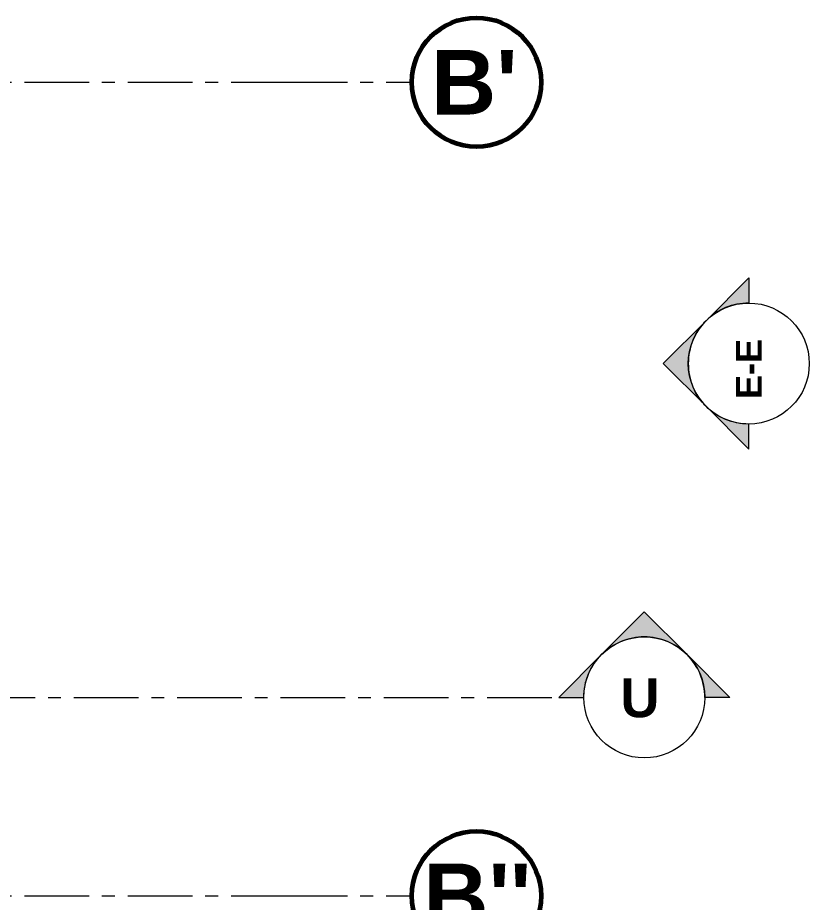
# Model space of a CAD drawing. Header units: inches. Extents: x -38 to 5698, y -33 to 92.
# Drawn here: x 237.52 to 243.65, y 20.35 to 27.2 of the extents above; entities that cross this region are included whole.
import ezdxf

# ---------------------------------------------------------------- set-up
doc = ezdxf.new("R2010")
doc.units = ezdxf.units.IN
doc.header["$MEASUREMENT"] = 0
doc.linetypes.add('Punto & Raya', pattern=[0.65, 0.5, -0.075, 0, -0.075])
for name, color, linetype in [('02 _ ARQ _ ALB _ Ejes Generales', 7, 'Continuous'), ('Marcador - Alzados', 7, 'Continuous'), ('Marcador - Secciones', 251, 'Continuous')]:
    doc.layers.add(name, color=color, linetype=linetype)
doc.styles.add('Estilo_Generado_1', font='swisseb.ttf')

msp = doc.modelspace()

# ---------------------------------------------------------------- hatches: boundary and pattern name
at = {"layer": 'Marcador - Alzados', "linetype": 'Continuous', "lineweight": 13}
for points in [[(243.1787, 25.1844), (242.8475, 24.8532, -0.198912), (243.1787, 24.9904)], [(242.8475, 24.8532), (242.5162, 24.5219), (242.8475, 24.1907, -0.414214)], [(243.1787, 23.8594), (243.1787, 24.0535, -0.198912), (242.8475, 24.1907)]]:
    msp.add_hatch(color=7, dxfattribs=at).paths.add_polyline_path(points)
at = {"layer": 'Marcador - Secciones', "linetype": 'Continuous', "lineweight": 13}
for points in [[(242.7009, 22.2679), (242.3697, 22.5992), (242.0384, 22.2679, -0.414214)], [(241.7072, 21.9367), (241.9012, 21.9367, -0.198912), (242.0384, 22.2679)], [(243.0322, 21.9367), (242.7009, 22.2679, -0.198912), (242.8381, 21.9367)]]:
    msp.add_hatch(color=7, dxfattribs=at).paths.add_polyline_path(points)

# ---------------------------------------------------------------- linework, layer by layer
at = {"layer": '02 _ ARQ _ ALB _ Ejes Generales', "color": 252, "linetype": 'Punto & Raya', "lineweight": 13}
for p, q in [((233.57, 26.7), (239.57, 26.7)), ((239.57, 26.7), (240.57, 26.7)), ((233.57, 20.4), (239.57, 20.4)), ((239.57, 20.4), (240.57, 20.4))]:
    msp.add_line(p, q, dxfattribs=at)
at = {"layer": '02 _ ARQ _ ALB _ Ejes Generales', "color": 7, "linetype": 'Continuous', "lineweight": 60}
for centre in [(241.07, 26.7), (241.07, 20.4)]:
    msp.add_circle(centre, 0.5, dxfattribs=at)
at = {"layer": 'Marcador - Alzados', "color": 7, "linetype": 'Continuous', "lineweight": 13, "flags": 128}
for points in [[(243.1787, 25.1844), (243.1787, 24.9904, 0.198912), (242.8475, 24.8532)], [(242.8475, 24.8532, 0.414214), (242.8475, 24.1907), (242.5162, 24.5219)], [(243.1787, 23.8594), (243.1787, 24.0535, -0.198912), (242.8475, 24.1907)]]:
    msp.add_lwpolyline(points, format="xyb", close=True, dxfattribs=at)
at = {"layer": 'Marcador - Alzados', "color": 7, "linetype": 'Continuous', "lineweight": 13}
msp.add_circle((243.1787, 24.5219), 0.4685, dxfattribs=at)
at = {"layer": 'Marcador - Secciones', "color": 251, "linetype": 'Punto & Raya', "lineweight": 13}
msp.add_line((213.9526, 21.9367), (241.7072, 21.9367), dxfattribs=at)
at = {"layer": 'Marcador - Secciones', "color": 7, "linetype": 'Continuous', "lineweight": 13, "flags": 128}
for points in [[(242.7009, 22.2679, 0.414214), (242.0384, 22.2679), (242.3697, 22.5992)], [(241.7072, 21.9367), (241.9012, 21.9367, -0.198912), (242.0384, 22.2679)], [(243.0322, 21.9367), (242.8381, 21.9367, 0.198912), (242.7009, 22.2679)]]:
    msp.add_lwpolyline(points, format="xyb", close=True, dxfattribs=at)
at = {"layer": 'Marcador - Secciones', "color": 7, "linetype": 'Continuous', "lineweight": 13}
msp.add_circle((242.3697, 21.9367), 0.4685, dxfattribs=at)

# ---------------------------------------------------------------- texts
at = {"layer": '02 _ ARQ _ ALB _ Ejes Generales', "color": 7, "lineweight": 30, "char_height": 0.5, "attachment_point": 1, "style": 'Estilo_Generado_1'}
for s, insert in [("\\A1;{\\pql;\\pt0;\\fSwis721 Ex BT|b1|i0|c0|p34;B'}", (240.718, 26.95)), ("\\A1;{\\pql;\\pt0;\\fSwis721 Ex BT|b1|i0|c0|p34;B''}", (240.6586, 20.65))]:
    msp.add_mtext(s, dxfattribs=dict(at, insert=insert))
at = {"layer": 'Marcador - Alzados', "color": 5, "lineweight": 35, "insert": (243.2787, 24.2467), "char_height": 0.2, "attachment_point": 7, "rotation": 90, "style": 'Estilo_Generado_1'}
msp.add_mtext('\\A1;{\\pql;\\pt0;\\fSwis721 Ex BT|b1|i0|c0|p34;E-E}', dxfattribs=at)
at = {"layer": 'Marcador - Secciones', "color": 5, "lineweight": 25, "insert": (242.1845, 21.7788), "char_height": 0.3, "attachment_point": 7, "style": 'Estilo_Generado_1'}
msp.add_mtext('\\A1;{\\pql;\\pt0;\\fSwis721 Ex BT|b1|i0|c0|p34;U}', dxfattribs=at)

doc.saveas('drawing.dxf')
